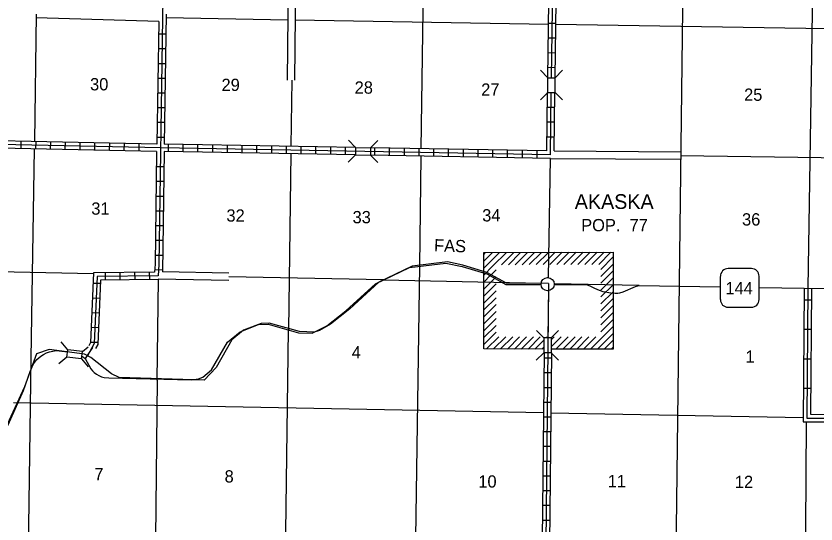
# Model space of a CAD drawing. Extents: x 1123232 to 1640442, y 16348238 to 16784707.
# Drawn here: x 1330803 to 1363360, y 16462024 to 16482699 of the extents above; entities that cross this region are included whole.
import ezdxf

# ---------------------------------------------------------------- set-up
doc = ezdxf.new("R2010")
doc.units = 0
for name, color, linetype in [('L11', 7, 'Continuous'), ('L13', 7, 'Continuous'), ('L14', 7, 'Continuous'), ('L16', 7, 'Continuous'), ('L18', 7, 'Continuous'), ('L21', 7, 'Continuous'), ('L3', 7, 'Continuous'), ('L4', 7, 'Continuous'), ('L8', 7, 'Continuous'), ('L9', 7, 'Continuous')]:
    doc.layers.add(name, color=color, linetype=linetype)

msp = doc.modelspace()

# ---------------------------------------------------------------- linework, layer by layer
at = {"layer": 'L11'}
for p, q in [((1352700, 16477205), (1357850, 16477172)), ((1352550, 16476905), (1357842, 16476872))]:
    msp.add_line(p, q, dxfattribs=at)
for points in [[(1341884, 16484047), (1341832, 16480087)], [(1342184, 16484047), (1342132, 16480081)], [(1336609, 16482472), (1331624, 16482627)], [(1339468, 16472233), (1336764, 16472288)], [(1339462, 16471933), (1336584, 16471991)]]:
    msp.add_lwpolyline(points, dxfattribs=at)
at = {"layer": 'L13'}
for points in [[(1357975, 16487423), (1357533, 16450738)], [(1347389, 16484841), (1347284, 16477297)], [(1363213, 16483724), (1363033, 16471630)], [(1331626, 16482772), (1331551, 16477597)], [(1341864, 16482534), (1336909, 16482622)], [(1352475, 16482355), (1342164, 16482528)], [(1367183, 16482126), (1352775, 16482355)], [(1342027, 16480083), (1341992, 16477397)], [(1331543, 16477288), (1331413, 16468759)], [(1341984, 16477097), (1341889, 16469923)], [(1347284, 16476997), (1347223, 16472515)], [(1387449, 16476590), (1357850, 16477013)], [(1333959, 16472205), (1307485, 16472763)], [(1347219, 16472515), (1347067, 16461472)], [(1336584, 16471980), (1336540, 16467884)], [(1345753, 16471957), (1339465, 16472083)], [(1352170, 16471817), (1345747, 16471954)], [(1356167, 16471731), (1352706, 16471805)], [(1341885, 16469924), (1341667, 16453479)], [(1331413, 16468759), (1331168, 16451213)], [(1336543, 16467884), (1336426, 16456305)], [(1352267, 16466555), (1330705, 16466961)], [(1362833, 16466347), (1352567, 16466538)], [(1362958, 16466188), (1362874, 16453126)]]:
    msp.add_lwpolyline(points, dxfattribs=at)
at = {"layer": 'L16'}
for p, q in [((1349837, 16469148), (1349838, 16473076)), ((1349838, 16473076), (1355107, 16473085)), ((1355107, 16473085), (1355109, 16469139)), ((1352284, 16469144), (1349837, 16469148)), ((1355109, 16469139), (1352584, 16469143))]:
    msp.add_line(p, q, dxfattribs=at)
for points in [[(1349838, 16472435), (1350486, 16473077)], [(1349838, 16472719), (1350201, 16473076)], [(1349838, 16472999), (1349916, 16473076)], [(1350212, 16472525), (1350764, 16473077)], [(1350555, 16472577), (1351056, 16473078)], [(1350839, 16472577), (1351340, 16473078)], [(1351115, 16472578), (1351616, 16473079)], [(1351399, 16472578), (1351899, 16473079)], [(1351682, 16472579), (1352183, 16473080)], [(1351966, 16472579), (1352467, 16473080)], [(1352250, 16472580), (1352751, 16473081)], [(1352534, 16472580), (1353035, 16473081)], [(1352818, 16472581), (1353319, 16473082)], [(1353102, 16472581), (1353602, 16473082)], [(1353385, 16472582), (1353886, 16473083)], [(1353669, 16472582), (1354170, 16473083)], [(1353953, 16472583), (1354454, 16473084)], [(1354237, 16472583), (1354738, 16473084)], [(1354523, 16472584), (1355016, 16473085)], [(1354607, 16472386), (1355107, 16472894)], [(1349838, 16472151), (1350212, 16472525)], [(1354607, 16472104), (1355107, 16472604)], [(1350097, 16472126), (1350338, 16472368)], [(1354608, 16471829), (1355107, 16472329)], [(1349838, 16471867), (1350118, 16472148)], [(1349838, 16471584), (1350338, 16472084)], [(1354608, 16471546), (1355107, 16472046)], [(1349838, 16471301), (1350338, 16471801)], [(1354608, 16471263), (1355108, 16471763)], [(1349838, 16471017), (1350338, 16471517)], [(1349838, 16470734), (1350338, 16471234)], [(1354608, 16470980), (1355108, 16471479)], [(1349838, 16470451), (1350338, 16470951)], [(1354608, 16470696), (1355108, 16471196)], [(1354608, 16470413), (1355108, 16470913)], [(1349837, 16470167), (1350338, 16470667)], [(1354608, 16470130), (1355108, 16470630)], [(1349837, 16469892), (1350338, 16470392)], [(1354608, 16469847), (1355108, 16470346)], [(1349837, 16469609), (1350337, 16470109)], [(1354185, 16469140), (1355108, 16470063)], [(1349837, 16469326), (1350337, 16469826)], [(1349952, 16469148), (1350451, 16469647)], [(1350234, 16469147), (1350733, 16469647)], [(1350517, 16469147), (1351016, 16469646)], [(1350800, 16469146), (1351299, 16469645)], [(1351083, 16469146), (1351582, 16469645)], [(1351366, 16469145), (1351865, 16469644)], [(1351640, 16469145), (1352139, 16469644)], [(1352375, 16469597), (1352422, 16469643)], [(1352584, 16469522), (1352705, 16469643)], [(1352584, 16469238), (1352988, 16469642)], [(1352771, 16469143), (1353270, 16469642)], [(1353054, 16469142), (1353553, 16469641)], [(1353337, 16469142), (1353836, 16469641)], [(1353620, 16469141), (1354119, 16469640)], [(1353902, 16469141), (1354402, 16469640)], [(1354468, 16469140), (1355108, 16469780)], [(1351923, 16469144), (1352284, 16469505)], [(1354743, 16469139), (1355109, 16469505)], [(1352206, 16469144), (1352284, 16469222)], [(1355025, 16469139), (1355109, 16469222)]]:
    msp.add_lwpolyline(points, dxfattribs=at)
msp.add_circle((1352438, 16471786), 269, dxfattribs=at)
at = {"layer": 'L18'}
for p, q in [((1352442, 16480188), (1352142, 16480488)), ((1352742, 16480188), (1353042, 16480488)), ((1352442, 16480188), (1352742, 16480188)), ((1352442, 16479588), (1352442, 16480188)), ((1352742, 16479588), (1352742, 16480188)), ((1352442, 16479588), (1352142, 16479288)), ((1352442, 16479588), (1352742, 16479588)), ((1352742, 16479588), (1353042, 16479288)), ((1344625, 16477347), (1344334, 16477647)), ((1345225, 16477338), (1345534, 16477638)), ((1344625, 16477347), (1344625, 16477047)), ((1344625, 16477347), (1345225, 16477338)), ((1345225, 16477338), (1345225, 16477038)), ((1344625, 16477047), (1344325, 16476747)), ((1344625, 16477047), (1345225, 16477038)), ((1345225, 16477038), (1345525, 16476738)), ((1352284, 16469597), (1351984, 16469897)), ((1352584, 16469597), (1352284, 16469597)), ((1352284, 16469597), (1352284, 16468997)), ((1352584, 16469597), (1352884, 16469897)), ((1352584, 16469597), (1352584, 16468997)), ((1332907, 16469112), (1332641, 16469443)), ((1332874, 16468814), (1332907, 16469112)), ((1333503, 16469047), (1332907, 16469112)), ((1333471, 16468749), (1333503, 16469047)), ((1333503, 16469047), (1333743, 16469239)), ((1352284, 16468997), (1351975, 16468697)), ((1352584, 16468997), (1352284, 16468997)), ((1352584, 16468997), (1352875, 16468697)), ((1332874, 16468814), (1332543, 16468548)), ((1333471, 16468749), (1332874, 16468814)), ((1333471, 16468749), (1333736, 16468418))]:
    msp.add_line(p, q, dxfattribs=at)
at = {"layer": 'L3'}
for p, q in [((1360733, 16472419), (1359783, 16472419)), ((1359466, 16472103), (1359466, 16471161)), ((1361041, 16471161), (1361041, 16472103)), ((1359783, 16470844), (1360733, 16470844))]:
    msp.add_line(p, q, dxfattribs=at)
for points in [[(1359466, 16471659), (1356167, 16471719), (1355998, 16471676), (1355497, 16471454), (1355366, 16471421), (1355289, 16471409), (1355183, 16471405), (1355009, 16471420), (1354699, 16471479), (1354554, 16471521), (1354360, 16471605), (1354191, 16471693), (1354029, 16471753), (1352706, 16471760)], [(1368385, 16471527), (1361041, 16471636)]]:
    msp.add_lwpolyline(points, dxfattribs=at)
for centre, start, end in [((1359784, 16472105), 90.0011, 180.0011), ((1360729, 16472105), 0.0011, 90.0011), ((1359784, 16471160), 180.0011, 270.0011), ((1360729, 16471160), 270.0011, 0.0011)]:
    msp.add_arc(centre, 315, start, end, dxfattribs=at)
at = {"layer": 'L4'}
for points in [[(1352592, 16480188), (1352700, 16487622), (1347442, 16487772), (1342126, 16487839), (1339917, 16487897)], [(1352550, 16477055), (1352584, 16479588)], [(1352475, 16472055), (1352550, 16476905)], [(1333482, 16468853), (1333546, 16468816), (1333615, 16468758), (1333850, 16468344), (1333911, 16468264), (1333984, 16468188), (1334072, 16468123), (1334171, 16468064), (1334278, 16468020), (1334393, 16467992), (1334577, 16467978), (1337937, 16467892), (1338228, 16467933), (1338401, 16467995), (1338761, 16468293), (1339411, 16469418), (1339928, 16469851), (1340678, 16470143), (1341061, 16470151), (1342303, 16469809), (1342853, 16469793), (1343453, 16470093), (1344228, 16470701), (1345428, 16471801), (1346819, 16472468), (1348302, 16472643), (1348961, 16472501), (1349961, 16472201), (1350736, 16471776), (1352169, 16471768)], [(1352475, 16471538), (1352450, 16469588)], [(1328758, 16464186), (1328886, 16464209), (1329153, 16464318), (1329430, 16464486), (1329878, 16464902), (1330094, 16465248), (1330538, 16466187), (1331114, 16467460), (1331381, 16468232), (1331459, 16468427), (1331525, 16468550), (1331565, 16468608), (1331655, 16468715), (1331807, 16468855), (1331922, 16468927), (1332042, 16468989), (1332168, 16469035), (1332299, 16469064), (1332433, 16469079), (1332899, 16469038)], [(1333915, 16469212), (1333615, 16468758)]]:
    msp.add_lwpolyline(points, dxfattribs=at)
at = {"layer": 'L8'}
for p, q in [((1352475, 16482414), (1352775, 16482405)), ((1336601, 16481972), (1336901, 16481972)), ((1352467, 16481814), (1352767, 16481805)), ((1336592, 16481372), (1336892, 16481372)), ((1352459, 16481214), (1352759, 16481205)), ((1336584, 16480772), (1336884, 16480772)), ((1352450, 16480614), (1352750, 16480605)), ((1336576, 16480172), (1336876, 16480172)), ((1336567, 16479572), (1336867, 16479572)), ((1336559, 16478972), (1336859, 16478972)), ((1352425, 16478988), (1352725, 16478988)), ((1336551, 16478372), (1336851, 16478372)), ((1352417, 16478388), (1352717, 16478388)), ((1336542, 16477772), (1336842, 16477772)), ((1352409, 16477788), (1352709, 16477788)), ((1331009, 16477305), (1331018, 16477605)), ((1331609, 16477288), (1331618, 16477588)), ((1332209, 16477280), (1332218, 16477580)), ((1332809, 16477263), (1332817, 16477563)), ((1333409, 16477255), (1333417, 16477555)), ((1334009, 16477238), (1334017, 16477538)), ((1334609, 16477230), (1334617, 16477530)), ((1335209, 16477222), (1335217, 16477522)), ((1335809, 16477205), (1335817, 16477505)), ((1337009, 16477180), (1337009, 16477480)), ((1337609, 16477172), (1337609, 16477472)), ((1338209, 16477163), (1338209, 16477463)), ((1338809, 16477147), (1338809, 16477447)), ((1339409, 16477138), (1339409, 16477438)), ((1340009, 16477130), (1340009, 16477430)), ((1340609, 16477122), (1340609, 16477422)), ((1341209, 16477105), (1341209, 16477405)), ((1341809, 16477097), (1341809, 16477397)), ((1342409, 16477088), (1342409, 16477388)), ((1343009, 16477072), (1343009, 16477372)), ((1343609, 16477063), (1343609, 16477363)), ((1344209, 16477055), (1344209, 16477355)), ((1345409, 16477030), (1345409, 16477330)), ((1346009, 16477022), (1346009, 16477322)), ((1346609, 16477013), (1346609, 16477313)), ((1347209, 16476997), (1347209, 16477297)), ((1347809, 16476988), (1347809, 16477288)), ((1348409, 16476980), (1348409, 16477280)), ((1349009, 16476972), (1349009, 16477272)), ((1349609, 16476955), (1349609, 16477255)), ((1350209, 16476947), (1350209, 16477247)), ((1350809, 16476938), (1350809, 16477238)), ((1351409, 16476922), (1351409, 16477222)), ((1352009, 16476913), (1352009, 16477213)), ((1336526, 16476572), (1336826, 16476572)), ((1336517, 16475972), (1336817, 16475972)), ((1336509, 16475372), (1336809, 16475372)), ((1336501, 16474772), (1336801, 16474772)), ((1336492, 16474172), (1336792, 16474172)), ((1336484, 16473572), (1336784, 16473572)), ((1336476, 16472972), (1336776, 16472972)), ((1334426, 16472255), (1334434, 16471955)), ((1335026, 16472255), (1335034, 16471955)), ((1335626, 16472263), (1335634, 16471963)), ((1336226, 16472272), (1336234, 16471972)), ((1336451, 16472388), (1336751, 16472363)), ((1333942, 16471830), (1334242, 16471822)), ((1333917, 16471230), (1334217, 16471222)), ((1333884, 16470630), (1334184, 16470622)), ((1333859, 16470030), (1334159, 16470022)), ((1333834, 16469430), (1334134, 16469422)), ((1352592, 16468772), (1352292, 16468772)), ((1352584, 16468172), (1352284, 16468172)), ((1352575, 16467572), (1352275, 16467572)), ((1352575, 16466972), (1352275, 16466972)), ((1352567, 16466372), (1352267, 16466372)), ((1352559, 16465772), (1352259, 16465772)), ((1352550, 16465172), (1352250, 16465172)), ((1352542, 16464572), (1352242, 16464572)), ((1352542, 16463972), (1352242, 16463972)), ((1352534, 16463372), (1352234, 16463372)), ((1352525, 16462772), (1352225, 16462772)), ((1352517, 16462172), (1352217, 16462172))]:
    msp.add_line(p, q, dxfattribs=at)
for points in [[(1336859, 16487972), (1336759, 16482622), (1336617, 16472588), (1336584, 16472130), (1334101, 16472097), (1333984, 16469372), (1333717, 16468872)], [(1352742, 16480188), (1352842, 16487464)], [(1352442, 16480188), (1352527, 16486415)], [(1336917, 16482772), (1336834, 16477480)], [(1336609, 16482472), (1336534, 16477488)], [(1352550, 16477055), (1336701, 16477338), (1328809, 16477497), (1328743, 16477947), (1329043, 16478505), (1329043, 16479413)], [(1352400, 16477205), (1352434, 16479588)], [(1352700, 16477205), (1352734, 16479588)], [(1336534, 16477488), (1328844, 16477643)], [(1344634, 16477347), (1336834, 16477480)], [(1336526, 16477188), (1328838, 16477343)], [(1336526, 16477188), (1336467, 16472597), (1336442, 16472280), (1333959, 16472247), (1333834, 16469413), (1333760, 16469273)], [(1336826, 16477180), (1336764, 16472288)], [(1344617, 16477047), (1336826, 16477180)], [(1352400, 16477205), (1345225, 16477330)], [(1352550, 16476905), (1345217, 16477030)], [(1352475, 16471813), (1350759, 16471822), (1349967, 16472255), (1348984, 16472555), (1348359, 16472688), (1346925, 16472513), (1345575, 16471872), (1344392, 16470780), (1343600, 16470163), (1343159, 16469905), (1342934, 16469838), (1342342, 16469855), (1341109, 16470197), (1340776, 16470188), (1340067, 16469913), (1339592, 16469513), (1338951, 16468397), (1338459, 16467872), (1335001, 16467980), (1334692, 16468138), (1333851, 16468805), (1333584, 16468938), (1332151, 16469122), (1331634, 16468947), (1331151, 16467613), (1329876, 16464872)], [(1336584, 16471978), (1334242, 16471947), (1334134, 16469330), (1334041, 16469162)], [(1352475, 16471813), (1352359, 16461247), (1352250, 16448372), (1352234, 16445405), (1352184, 16442722), (1352225, 16441380), (1351425, 16440222)], [(1363025, 16471630), (1362983, 16466338)], [(1352300, 16469005), (1352209, 16461397)], [(1352592, 16468997), (1352509, 16461247), (1352417, 16450813)]]:
    msp.add_lwpolyline(points, dxfattribs=at)
at = {"layer": 'L9'}
for p, q in [((1363175, 16471138), (1362875, 16471138)), ((1363158, 16469938), (1362858, 16469938)), ((1363150, 16468738), (1362850, 16468738)), ((1363142, 16467538), (1362842, 16467538))]:
    msp.add_line(p, q, dxfattribs=at)
for points in [[(1362875, 16471601), (1362833, 16466188)], [(1363175, 16471597), (1363133, 16466488)], [(1362983, 16466338), (1368258, 16466330)], [(1363133, 16466488), (1368258, 16466480)], [(1362833, 16466188), (1368258, 16466180)]]:
    msp.add_lwpolyline(points, dxfattribs=at)

# ---------------------------------------------------------------- texts
at = {"layer": 'L14'}
for s, p in [('30', (1333817, 16479672)), ('29', (1339167, 16479647)), ('28', (1344584, 16479538)), ('27', (1349734, 16479455)), ('25', (1360433, 16479247)), ('31', (1333867, 16474613)), ('32', (1339367, 16474330)), ('34', (1349775, 16474338)), ('33', (1344500, 16474263)), ('36', (1360350, 16474172)), ('4', (1344467, 16468763)), ('1', (1360492, 16468588)), ('7', (1333992, 16463805)), ('8', (1339292, 16463713)), ('10', (1349617, 16463505)), ('11', (1354883, 16463522)), ('12', (1360058, 16463488))]:
    msp.add_text(s, height=500, rotation=0, dxfattribs=at).set_placement(p)
at = {"layer": 'L16'}
for s, height, p in [('AKASKA', 600, (1353542, 16474847)), ('POP.  77', 500, (1353803, 16473937))]:
    msp.add_text(s, height=height, rotation=0, dxfattribs=at).set_placement(p)
at = {"layer": 'L21'}
msp.add_text('FAS', height=500, rotation=357.9545, dxfattribs=at).set_placement((1347809, 16473122))
at = {"layer": 'L3'}
msp.add_text('144', height=500, rotation=0, dxfattribs=at).set_placement((1359673, 16471374))

doc.saveas('drawing.dxf')
